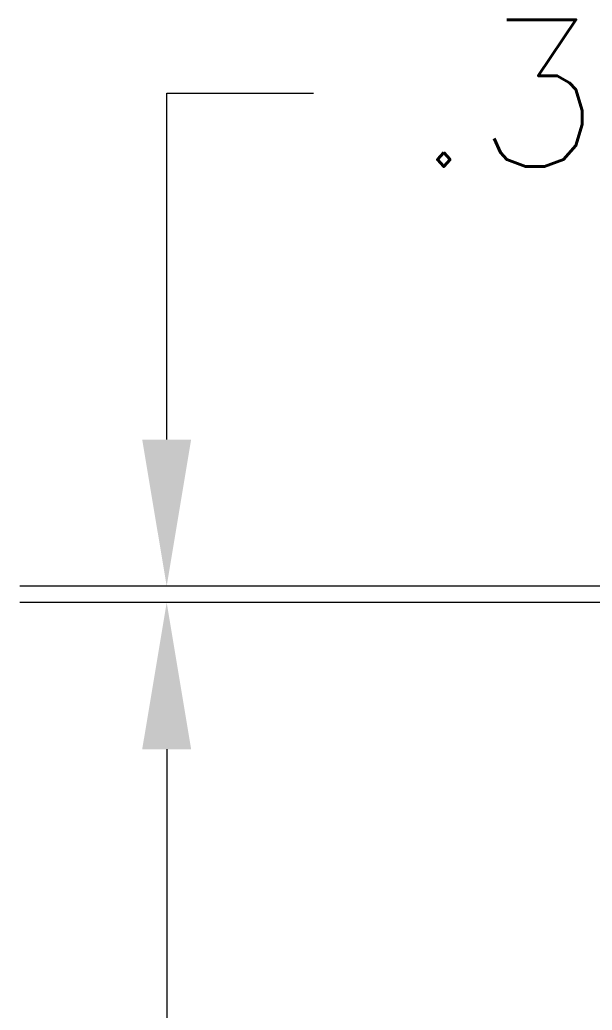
# Model space of a CAD drawing. Header units: inches. Extents: x 1518 to 2565, y 62 to 679.
# Drawn here: x 2055.06 to 2068.21, y 594.4 to 617.17 of the extents above; entities that cross this region are included whole.
import ezdxf

# ---------------------------------------------------------------- set-up
doc = ezdxf.new("R2010")
doc.units = ezdxf.units.IN
doc.header["$LTSCALE"] = 50
doc.header["$MEASUREMENT"] = 0
doc.layers.add('T-TEXT', color=1, linetype='Continuous', lineweight=20)
doc.layers.add('TEXT', color=1, linetype='Continuous', lineweight=20)
doc.styles.add('mytext', font='romans.shx')
doc.dimstyles.new('DECIMAL', dxfattribs={"dimscale": 27, "dimtxt": 0.125, "dimasz": 0.125, "dimexe": 0.125, "dimexo": 0.0625, "dimgap": 0.09, "dimtad": 0, "dimtih": 1, "dimtoh": 1, "dimzin": 4, "dimdsep": 46, "dimtxsty": 'mytext', "dimcen": 0, "dimazin": 3, "dimtfac": 1, "dimtofl": 0, "dimtmove": 0, "dimatfit": 3, "dimldrblk": 'DOT', "dimfxl": 1, "dimtolj": 1, "dimtzin": 0, "dimarcsym": 0})

# ---------------------------------------------------------------- blocks, each defined once
blk = doc.blocks.new('*D138')
at = {"layer": 'Defpoints', "color": 0, "linetype": 'Continuous', "transparency": 16777216}
for p in [(22.409, 147.565), (-10.195, 82.065), (22.409, 82.065)]:
    blk.add_point(p, dxfattribs=at)
at = {"layer": 'T-TEXT', "color": 0, "linetype": 'Continuous', "lineweight": -2, "transparency": 16777216}
for p, q in [((20.722, 147.565), (-13.57, 147.565)), ((-10.195, 144.19), (-10.195, 122.542)), ((-10.195, 85.44), (-10.195, 114.307)), ((20.722, 82.065), (-13.57, 82.065))]:
    blk.add_line(p, q, dxfattribs=at)
at = {"layer": 'T-TEXT', "color": 0, "linetype": 'Continuous', "transparency": 16777216}
for points in [[(-10.758, 144.19), (-9.633, 144.19), (-10.195, 147.565)], [(-10.758, 85.44), (-9.633, 85.44), (-10.195, 82.065)]]:
    blk.add_solid(points, dxfattribs=at)
at = {"layer": 'T-TEXT', "color": 0, "linetype": 'Continuous', "lineweight": 0, "transparency": 16777216, "insert": (-10.195, 120.112), "char_height": 3.375, "attachment_point": 2, "style": 'mytext'}
blk.add_mtext('\\A1;65.54', dxfattribs=at)
blk = doc.blocks.new('_Dot')
blk = doc.blocks.new('*D139')
at = {"layer": 'Defpoints', "color": 0, "linetype": 'Continuous', "transparency": 16777216}
for p in [(-10.195, 147.94), (22.409, 147.94), (22.409, 147.565)]:
    blk.add_point(p, dxfattribs=at)
at = {"layer": 'T-TEXT', "color": 0, "linetype": 'Continuous', "lineweight": -2, "transparency": 16777216}
for p, q in [((-10.195, 151.315), (-10.195, 159.281)), ((-10.195, 159.281), (-6.82, 159.281)), ((20.722, 147.94), (-13.57, 147.94)), ((20.722, 147.565), (-13.57, 147.565)), ((-10.195, 144.19), (-10.195, 140.815))]:
    blk.add_line(p, q, dxfattribs=at)
at = {"layer": 'T-TEXT', "color": 0, "linetype": 'Continuous', "transparency": 16777216}
for points in [[(-10.758, 151.315), (-9.633, 151.315), (-10.195, 147.94)], [(-10.758, 144.19), (-9.633, 144.19), (-10.195, 147.565)]]:
    blk.add_solid(points, dxfattribs=at)
at = {"layer": 'T-TEXT', "color": 0, "linetype": 'Continuous', "lineweight": 0, "transparency": 16777216, "insert": (-0.935, 160.969), "char_height": 3.375, "attachment_point": 2, "style": 'mytext'}
blk.add_mtext('\\A1;.38', dxfattribs=at)
blk = doc.blocks.new('*U137')
at = {"layer": 'T-TEXT', "linetype": 'Continuous', "lineweight": 0}
dim = blk.add_linear_dim(base=(-10.195138, 147.940374), p1=(22.40923, 147.565371), p2=(22.40923, 147.940374), angle=90, dimstyle='DECIMAL', dxfattribs=at)
dim.commit()
dim.dimension.update_dxf_attribs({"geometry": '*D139', "text_midpoint": (-0.934781, 159.281372), "dimtype": 160})
dim = blk.add_linear_dim(base=(-10.195, 82.065), p1=(22.409, 147.565), p2=(22.409, 82.065), angle=90, text='65.54', dimstyle='DECIMAL', dxfattribs=at)
dim.commit()
dim.dimension.update_dxf_attribs({"geometry": '*D138', "text_midpoint": (-10.195, 118.425), "dimtype": 160})

msp = doc.modelspace()

# ---------------------------------------------------------------- block references
at = {"layer": 'TEXT'}
msp.add_blockref('*U137', (2068.627, 456.206), dxfattribs=at)

doc.saveas('drawing.dxf')
